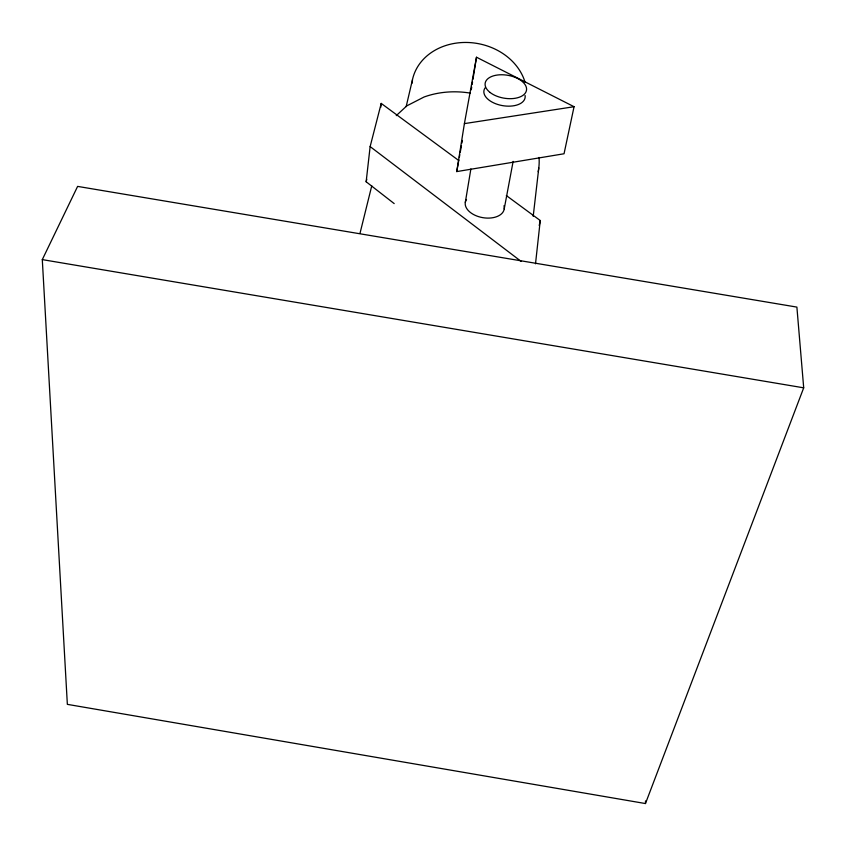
<?xml version="1.0" encoding="UTF-8"?>
<svg xmlns="http://www.w3.org/2000/svg" width="846" height="846" viewBox="0 0 846 846"><rect width="100%" height="100%" fill="white"/><g stroke="black" fill="none" stroke-linecap="round" stroke-linejoin="round"><path stroke-width="1.27" d="M645.466 803.552L803.7 387.828L796.89 307.098L77.61 186.395L42.3 259.616L67.352 704.358L645.466 803.552L645.509 800.929M412.266 83.056L412.446 79.799A57.93 48.592 10.4 0 1 467.077 42.469A57.93 48.592 10.4 0 1 525.059 82.263M535.507 263.815L540.256 220.531L506.331 195.553M394.194 203.6L366.149 181.763L370.136 146.591L381.218 103.413L458.617 160.412M380.774 107.273L381.218 103.413M533.202 216.322L538.796 167.889M456.745 171.59L464.401 123.622L476.499 57.232L574.053 106.712L564.039 153.761L456.745 171.59L458.86 159.905M471.285 89.782L471.698 87.17M472.121 84.568L472.533 81.967M472.956 79.365L476.499 57.232M465.311 202.406L470.884 168.904M459.336 157.314L459.801 154.712M460.277 152.121L461.451 145.628M461.927 143.037L462.392 140.436M504.216 208.92L513.131 161.396M539.219 225.544L540.256 220.531M406.165 106.585L412.446 79.799M360.015 233.285L371.754 185.845M366.149 181.763L366.773 179.267M396.266 115.627L406.799 105.866L424.089 96.994A79.365 64.412 10.2 0 1 470.26 93.113M464.401 123.622L574.053 106.712M42.3 259.616L803.7 387.828M370.136 146.591L521.03 261.319M539.029 157.43A79.365 64.412 10.2 0 1 538.183 171.717M503.983 205.726A19.733 12.045 9.9 0 1 482.907 217.676A19.733 12.045 9.9 0 1 466.484 199.455M525.08 95.439A20.886 11.622 9.8 0 1 501.868 105.507A20.886 11.622 9.8 0 1 485.139 87.794M490.109 92.489A20.96 11.59 9.8 0 0 525.419 92.912A20.96 11.59 9.8 0 0 501.974 74.755A20.96 11.59 9.8 0 0 490.109 92.489"/></g></svg>
